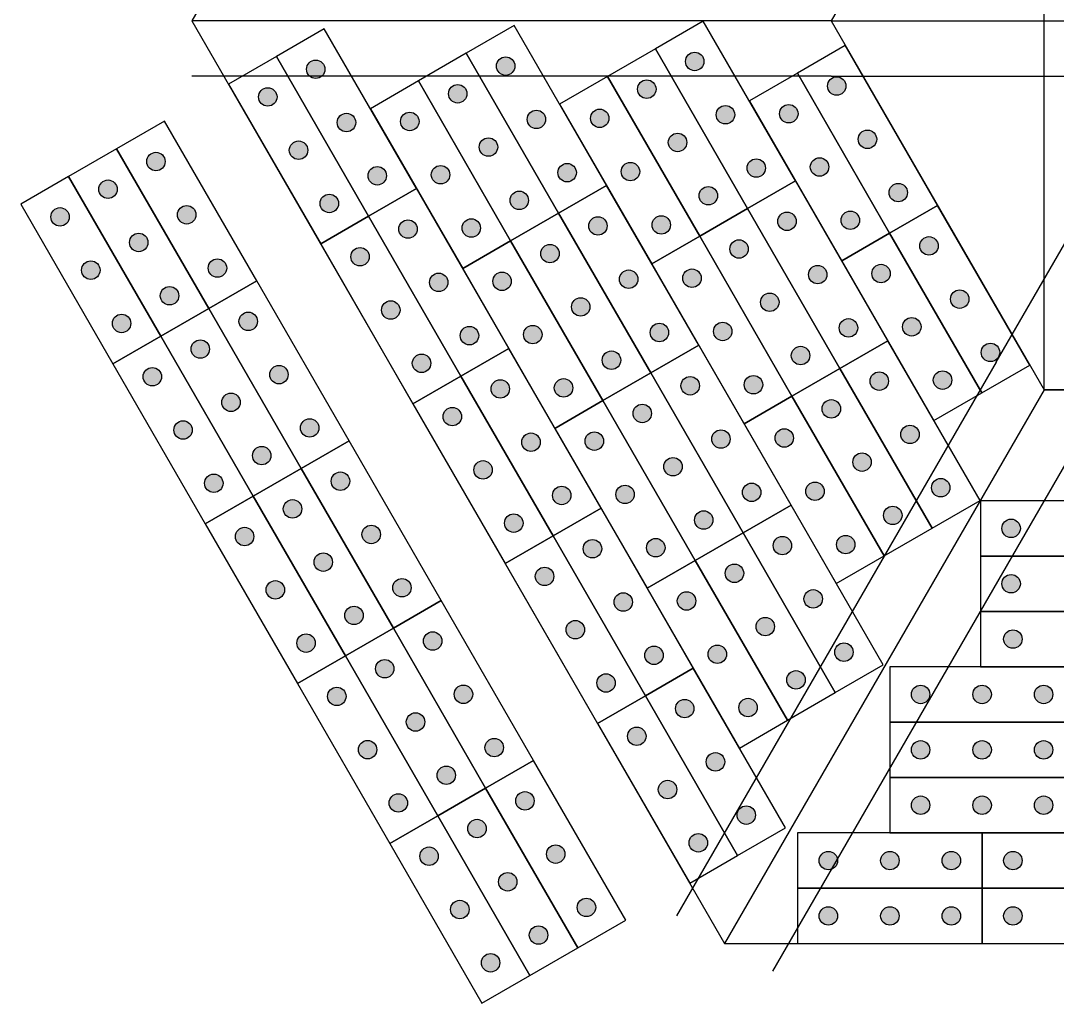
# Model space of a CAD drawing. Header units: millimetres. Extents: x 1388 to 8110, y -1425 to 5021.
# Drawn here: x 2385.8 to 2666.7, y 205.5 to 471.6 of the extents above; entities that cross this region are included whole.
import ezdxf

# ---------------------------------------------------------------- set-up
doc = ezdxf.new("R2010")
doc.units = ezdxf.units.MM

msp = doc.modelspace()

# ---------------------------------------------------------------- hatches: boundary and pattern name
at = {"true_color": 0xf1eb1f}
h = msp.add_hatch(color=2, dxfattribs=at)
h.dxf.hatch_style = 1
h.paths.add_polyline_path([(2468.283, 458.504, 1), (2463.283, 458.504, 1)])
h = msp.add_hatch(color=2, dxfattribs=at)
h.dxf.hatch_style = 1
h.paths.add_polyline_path([(2519.754, 459.353, 1), (2514.754, 459.353, 1)])
h = msp.add_hatch(color=2, dxfattribs=at)
h.dxf.hatch_style = 1
h.paths.add_polyline_path([(2570.992, 460.606, 1), (2565.992, 460.606, 1)])
h = msp.add_hatch(color=2, dxfattribs=at)
h.dxf.hatch_style = 1
h.paths.add_polyline_path([(2558.002, 453.106, 1), (2553.002, 453.106, 1)])
h = msp.add_hatch(color=2, dxfattribs=at)
h.dxf.hatch_style = 1
h.paths.add_polyline_path([(2609.473, 453.955, 1), (2604.473, 453.955, 1)])
h = msp.add_hatch(color=2, dxfattribs=at)
h.dxf.hatch_style = 1
h.paths.add_polyline_path([(2455.292, 451.004, 1), (2450.292, 451.004, 1)])
h = msp.add_hatch(color=2, dxfattribs=at)
h.dxf.hatch_style = 1
h.paths.add_polyline_path([(2506.763, 451.853, 1), (2501.763, 451.853, 1)])
h = msp.add_hatch(color=2, dxfattribs=at)
h.dxf.hatch_style = 1
h.paths.add_polyline_path([(2493.773, 444.353, 1), (2488.773, 444.353, 1)])
h = msp.add_hatch(color=2, dxfattribs=at)
h.dxf.hatch_style = 1
h.paths.add_polyline_path([(2528.087, 444.919, 1), (2523.087, 444.919, 1)])
h = msp.add_hatch(color=2, dxfattribs=at)
h.dxf.hatch_style = 1
h.paths.add_polyline_path([(2545.244, 445.202, 1), (2540.244, 445.202, 1)])
h = msp.add_hatch(color=2, dxfattribs=at)
h.dxf.hatch_style = 1
h.paths.add_polyline_path([(2579.325, 446.172, 1), (2574.325, 446.172, 1)])
h = msp.add_hatch(color=2, dxfattribs=at)
h.dxf.hatch_style = 1
h.paths.add_polyline_path([(2596.482, 446.455, 1), (2591.482, 446.455, 1)])
h = msp.add_hatch(color=2, dxfattribs=at)
h.dxf.hatch_style = 1
h.paths.add_polyline_path([(2476.616, 444.07, 1), (2471.616, 444.07, 1)])
h = msp.add_hatch(color=2, dxfattribs=at)
h.dxf.hatch_style = 1
h.paths.add_polyline_path([(2566.335, 438.672, 1), (2561.335, 438.672, 1)])
h = msp.add_hatch(color=2, dxfattribs=at)
h.dxf.hatch_style = 1
h.paths.add_polyline_path([(2617.806, 439.522, 1), (2612.806, 439.522, 1)])
h = msp.add_hatch(color=2, dxfattribs=at)
h.dxf.hatch_style = 1
h.paths.add_polyline_path([(2463.626, 436.57, 1), (2458.626, 436.57, 1)])
h = msp.add_hatch(color=2, dxfattribs=at)
h.dxf.hatch_style = 1
h.paths.add_polyline_path([(2515.097, 437.419, 1), (2510.097, 437.419, 1)])
h = msp.add_hatch(color=2, dxfattribs=at)
h.dxf.hatch_style = 1
h.paths.add_polyline_path([(2424.981, 433.504, 1), (2419.981, 433.504, 1)])
h = msp.add_hatch(color=2, dxfattribs=at)
h.dxf.hatch_style = 1
h.paths.add_polyline_path([(2536.42, 430.485, 1), (2531.42, 430.485, 1)])
h = msp.add_hatch(color=2, dxfattribs=at)
h.dxf.hatch_style = 1
h.paths.add_polyline_path([(2553.577, 430.769, 1), (2548.577, 430.769, 1)])
h = msp.add_hatch(color=2, dxfattribs=at)
h.dxf.hatch_style = 1
h.paths.add_polyline_path([(2587.659, 431.738, 1), (2582.659, 431.738, 1)])
h = msp.add_hatch(color=2, dxfattribs=at)
h.dxf.hatch_style = 1
h.paths.add_polyline_path([(2604.816, 432.022, 1), (2599.816, 432.022, 1)])
h = msp.add_hatch(color=2, dxfattribs=at)
h.dxf.hatch_style = 1
h.paths.add_polyline_path([(2484.949, 429.636, 1), (2479.949, 429.636, 1)])
h = msp.add_hatch(color=2, dxfattribs=at)
h.dxf.hatch_style = 1
h.paths.add_polyline_path([(2502.106, 429.919, 1), (2497.106, 429.919, 1)])
h = msp.add_hatch(color=2, dxfattribs=at)
h.dxf.hatch_style = 1
h.paths.add_polyline_path([(2411.991, 426.004, 1), (2406.991, 426.004, 1)])
h = msp.add_hatch(color=2, dxfattribs=at)
h.dxf.hatch_style = 1
h.paths.add_polyline_path([(2626.139, 425.088, 1), (2621.139, 425.088, 1)])
h = msp.add_hatch(color=2, dxfattribs=at)
h.dxf.hatch_style = 1
h.paths.add_polyline_path([(2471.959, 422.136, 1), (2466.959, 422.136, 1)])
h = msp.add_hatch(color=2, dxfattribs=at)
h.dxf.hatch_style = 1
h.paths.add_polyline_path([(2523.43, 422.985, 1), (2518.43, 422.985, 1)])
h = msp.add_hatch(color=2, dxfattribs=at)
h.dxf.hatch_style = 1
h.paths.add_polyline_path([(2574.668, 424.238, 1), (2569.668, 424.238, 1)])
h = msp.add_hatch(color=2, dxfattribs=at)
h.dxf.hatch_style = 1
h.paths.add_polyline_path([(2433.315, 419.07, 1), (2428.315, 419.07, 1)])
h = msp.add_hatch(color=2, dxfattribs=at)
h.dxf.hatch_style = 1
h.paths.add_polyline_path([(2399.001, 418.504, 1), (2394.001, 418.504, 1)])
h = msp.add_hatch(color=2, dxfattribs=at)
h.dxf.hatch_style = 1
h.paths.add_polyline_path([(2544.754, 416.052, 1), (2539.754, 416.052, 1)])
h = msp.add_hatch(color=2, dxfattribs=at)
h.dxf.hatch_style = 1
h.paths.add_polyline_path([(2561.911, 416.335, 1), (2556.911, 416.335, 1)])
h = msp.add_hatch(color=2, dxfattribs=at)
h.dxf.hatch_style = 1
h.paths.add_polyline_path([(2595.992, 417.305, 1), (2590.992, 417.305, 1)])
h = msp.add_hatch(color=2, dxfattribs=at)
h.dxf.hatch_style = 1
h.paths.add_polyline_path([(2613.149, 417.588, 1), (2608.149, 417.588, 1)])
h = msp.add_hatch(color=2, dxfattribs=at)
h.dxf.hatch_style = 1
h.paths.add_polyline_path([(2493.283, 415.202, 1), (2488.283, 415.202, 1)])
h = msp.add_hatch(color=2, dxfattribs=at)
h.dxf.hatch_style = 1
h.paths.add_polyline_path([(2510.44, 415.485, 1), (2505.44, 415.485, 1)])
h = msp.add_hatch(color=2, dxfattribs=at)
h.dxf.hatch_style = 1
h.paths.add_polyline_path([(2420.324, 411.57, 1), (2415.324, 411.57, 1)])
h = msp.add_hatch(color=2, dxfattribs=at)
h.dxf.hatch_style = 1
h.paths.add_polyline_path([(2634.473, 410.654, 1), (2629.473, 410.654, 1)])
h = msp.add_hatch(color=2, dxfattribs=at)
h.dxf.hatch_style = 1
h.paths.add_polyline_path([(2480.292, 407.702, 1), (2475.292, 407.702, 1)])
h = msp.add_hatch(color=2, dxfattribs=at)
h.dxf.hatch_style = 1
h.paths.add_polyline_path([(2531.763, 408.552, 1), (2526.763, 408.552, 1)])
h = msp.add_hatch(color=2, dxfattribs=at)
h.dxf.hatch_style = 1
h.paths.add_polyline_path([(2583.002, 409.805, 1), (2578.002, 409.805, 1)])
h = msp.add_hatch(color=2, dxfattribs=at)
h.dxf.hatch_style = 1
h.paths.add_polyline_path([(2407.334, 404.07, 1), (2402.334, 404.07, 1)])
h = msp.add_hatch(color=2, dxfattribs=at)
h.dxf.hatch_style = 1
h.paths.add_polyline_path([(2441.648, 404.636, 1), (2436.648, 404.636, 1)])
h = msp.add_hatch(color=2, dxfattribs=at)
h.dxf.hatch_style = 1
h.paths.add_polyline_path([(2604.325, 402.871, 1), (2599.325, 402.871, 1)])
h = msp.add_hatch(color=2, dxfattribs=at)
h.dxf.hatch_style = 1
h.paths.add_polyline_path([(2621.482, 403.154, 1), (2616.482, 403.154, 1)])
h = msp.add_hatch(color=2, dxfattribs=at)
h.dxf.hatch_style = 1
h.paths.add_polyline_path([(2501.616, 400.769, 1), (2496.616, 400.769, 1)])
h = msp.add_hatch(color=2, dxfattribs=at)
h.dxf.hatch_style = 1
h.paths.add_polyline_path([(2518.773, 401.052, 1), (2513.773, 401.052, 1)])
h = msp.add_hatch(color=2, dxfattribs=at)
h.dxf.hatch_style = 1
h.paths.add_polyline_path([(2553.087, 401.618, 1), (2548.087, 401.618, 1)])
h = msp.add_hatch(color=2, dxfattribs=at)
h.dxf.hatch_style = 1
h.paths.add_polyline_path([(2570.244, 401.901, 1), (2565.244, 401.901, 1)])
h = msp.add_hatch(color=2, dxfattribs=at)
h.dxf.hatch_style = 1
h.paths.add_polyline_path([(2428.658, 397.136, 1), (2423.658, 397.136, 1)])
h = msp.add_hatch(color=2, dxfattribs=at)
h.dxf.hatch_style = 1
h.paths.add_polyline_path([(2540.097, 394.118, 1), (2535.097, 394.118, 1)])
h = msp.add_hatch(color=2, dxfattribs=at)
h.dxf.hatch_style = 1
h.paths.add_polyline_path([(2591.335, 395.371, 1), (2586.335, 395.371, 1)])
h = msp.add_hatch(color=2, dxfattribs=at)
h.dxf.hatch_style = 1
h.paths.add_polyline_path([(2642.806, 396.22, 1), (2637.806, 396.22, 1)])
h = msp.add_hatch(color=2, dxfattribs=at)
h.dxf.hatch_style = 1
h.paths.add_polyline_path([(2488.626, 393.269, 1), (2483.626, 393.269, 1)])
h = msp.add_hatch(color=2, dxfattribs=at)
h.dxf.hatch_style = 1
h.paths.add_polyline_path([(2415.667, 389.636, 1), (2410.667, 389.636, 1)])
h = msp.add_hatch(color=2, dxfattribs=at)
h.dxf.hatch_style = 1
h.paths.add_polyline_path([(2449.981, 390.202, 1), (2444.981, 390.202, 1)])
h = msp.add_hatch(color=2, dxfattribs=at)
h.dxf.hatch_style = 1
h.paths.add_polyline_path([(2612.659, 388.437, 1), (2607.659, 388.437, 1)])
h = msp.add_hatch(color=2, dxfattribs=at)
h.dxf.hatch_style = 1
h.paths.add_polyline_path([(2629.816, 388.72, 1), (2624.816, 388.72, 1)])
h = msp.add_hatch(color=2, dxfattribs=at)
h.dxf.hatch_style = 1
h.paths.add_polyline_path([(2509.949, 386.335, 1), (2504.949, 386.335, 1)])
h = msp.add_hatch(color=2, dxfattribs=at)
h.dxf.hatch_style = 1
h.paths.add_polyline_path([(2527.106, 386.618, 1), (2522.106, 386.618, 1)])
h = msp.add_hatch(color=2, dxfattribs=at)
h.dxf.hatch_style = 1
h.paths.add_polyline_path([(2561.42, 387.184, 1), (2556.42, 387.184, 1)])
h = msp.add_hatch(color=2, dxfattribs=at)
h.dxf.hatch_style = 1
h.paths.add_polyline_path([(2578.577, 387.467, 1), (2573.577, 387.467, 1)])
h = msp.add_hatch(color=2, dxfattribs=at)
h.dxf.hatch_style = 1
h.paths.add_polyline_path([(2436.991, 382.702, 1), (2431.991, 382.702, 1)])
h = msp.add_hatch(color=2, dxfattribs=at)
h.dxf.hatch_style = 1
h.paths.add_polyline_path([(2548.43, 379.684, 1), (2543.43, 379.684, 1)])
h = msp.add_hatch(color=2, dxfattribs=at)
h.dxf.hatch_style = 1
h.paths.add_polyline_path([(2599.668, 380.937, 1), (2594.668, 380.937, 1)])
h = msp.add_hatch(color=2, dxfattribs=at)
h.dxf.hatch_style = 1
h.paths.add_polyline_path([(2651.139, 381.786, 1), (2646.139, 381.786, 1)])
h = msp.add_hatch(color=2, dxfattribs=at)
h.dxf.hatch_style = 1
h.paths.add_polyline_path([(2496.959, 378.835, 1), (2491.959, 378.835, 1)])
h = msp.add_hatch(color=2, dxfattribs=at)
h.dxf.hatch_style = 1
h.paths.add_polyline_path([(2424.001, 375.202, 1), (2419.001, 375.202, 1)])
h = msp.add_hatch(color=2, dxfattribs=at)
h.dxf.hatch_style = 1
h.paths.add_polyline_path([(2458.315, 375.769, 1), (2453.315, 375.769, 1)])
h = msp.add_hatch(color=2, dxfattribs=at)
h.dxf.hatch_style = 1
h.paths.add_polyline_path([(2620.992, 374.003, 1), (2615.992, 374.003, 1)])
h = msp.add_hatch(color=2, dxfattribs=at)
h.dxf.hatch_style = 1
h.paths.add_polyline_path([(2638.149, 374.286, 1), (2633.149, 374.286, 1)])
h = msp.add_hatch(color=2, dxfattribs=at)
h.dxf.hatch_style = 1
h.paths.add_polyline_path([(2518.283, 371.901, 1), (2513.283, 371.901, 1)])
h = msp.add_hatch(color=2, dxfattribs=at)
h.dxf.hatch_style = 1
h.paths.add_polyline_path([(2535.44, 372.184, 1), (2530.44, 372.184, 1)])
h = msp.add_hatch(color=2, dxfattribs=at)
h.dxf.hatch_style = 1
h.paths.add_polyline_path([(2569.754, 372.75, 1), (2564.754, 372.75, 1)])
h = msp.add_hatch(color=2, dxfattribs=at)
h.dxf.hatch_style = 1
h.paths.add_polyline_path([(2586.911, 373.034, 1), (2581.911, 373.034, 1)])
h = msp.add_hatch(color=2, dxfattribs=at)
h.dxf.hatch_style = 1
h.paths.add_polyline_path([(2445.324, 368.269, 1), (2440.324, 368.269, 1)])
h = msp.add_hatch(color=2, dxfattribs=at)
h.dxf.hatch_style = 1
h.paths.add_polyline_path([(2608.002, 366.503, 1), (2603.002, 366.503, 1)])
h = msp.add_hatch(color=2, dxfattribs=at)
h.dxf.hatch_style = 1
h.paths.add_polyline_path([(2505.292, 364.401, 1), (2500.292, 364.401, 1)])
h = msp.add_hatch(color=2, dxfattribs=at)
h.dxf.hatch_style = 1
h.paths.add_polyline_path([(2556.763, 365.25, 1), (2551.763, 365.25, 1)])
h = msp.add_hatch(color=2, dxfattribs=at)
h.dxf.hatch_style = 1
h.paths.add_polyline_path([(2432.334, 360.769, 1), (2427.334, 360.769, 1)])
h = msp.add_hatch(color=2, dxfattribs=at)
h.dxf.hatch_style = 1
h.paths.add_polyline_path([(2466.648, 361.335, 1), (2461.648, 361.335, 1)])
h = msp.add_hatch(color=2, dxfattribs=at)
h.dxf.hatch_style = 1
h.paths.add_polyline_path([(2526.616, 357.467, 1), (2521.616, 357.467, 1)])
h = msp.add_hatch(color=2, dxfattribs=at)
h.dxf.hatch_style = 1
h.paths.add_polyline_path([(2543.773, 357.75, 1), (2538.773, 357.75, 1)])
h = msp.add_hatch(color=2, dxfattribs=at)
h.dxf.hatch_style = 1
h.paths.add_polyline_path([(2578.087, 358.317, 1), (2573.087, 358.317, 1)])
h = msp.add_hatch(color=2, dxfattribs=at)
h.dxf.hatch_style = 1
h.paths.add_polyline_path([(2595.244, 358.6, 1), (2590.244, 358.6, 1)])
h = msp.add_hatch(color=2, dxfattribs=at)
h.dxf.hatch_style = 1
h.paths.add_polyline_path([(2629.325, 359.57, 1), (2624.325, 359.57, 1)])
h = msp.add_hatch(color=2, dxfattribs=at)
h.dxf.hatch_style = 1
h.paths.add_polyline_path([(2453.658, 353.835, 1), (2448.658, 353.835, 1)])
h = msp.add_hatch(color=2, dxfattribs=at)
h.dxf.hatch_style = 1
h.paths.add_polyline_path([(2616.335, 352.07, 1), (2611.335, 352.07, 1)])
h = msp.add_hatch(color=2, dxfattribs=at)
h.dxf.hatch_style = 1
h.paths.add_polyline_path([(2513.626, 349.967, 1), (2508.626, 349.967, 1)])
h = msp.add_hatch(color=2, dxfattribs=at)
h.dxf.hatch_style = 1
h.paths.add_polyline_path([(2565.097, 350.817, 1), (2560.097, 350.817, 1)])
h = msp.add_hatch(color=2, dxfattribs=at)
h.dxf.hatch_style = 1
h.paths.add_polyline_path([(2440.667, 346.335, 1), (2435.667, 346.335, 1)])
h = msp.add_hatch(color=2, dxfattribs=at)
h.dxf.hatch_style = 1
h.paths.add_polyline_path([(2474.981, 346.901, 1), (2469.981, 346.901, 1)])
h = msp.add_hatch(color=2, dxfattribs=at)
h.dxf.hatch_style = 1
h.paths.add_polyline_path([(2534.949, 343.034, 1), (2529.949, 343.034, 1)])
h = msp.add_hatch(color=2, dxfattribs=at)
h.dxf.hatch_style = 1
h.paths.add_polyline_path([(2552.106, 343.317, 1), (2547.106, 343.317, 1)])
h = msp.add_hatch(color=2, dxfattribs=at)
h.dxf.hatch_style = 1
h.paths.add_polyline_path([(2586.42, 343.883, 1), (2581.42, 343.883, 1)])
h = msp.add_hatch(color=2, dxfattribs=at)
h.dxf.hatch_style = 1
h.paths.add_polyline_path([(2603.577, 344.166, 1), (2598.577, 344.166, 1)])
h = msp.add_hatch(color=2, dxfattribs=at)
h.dxf.hatch_style = 1
h.paths.add_polyline_path([(2637.659, 345.136, 1), (2632.659, 345.136, 1)])
h = msp.add_hatch(color=2, dxfattribs=at)
h.dxf.hatch_style = 1
h.paths.add_polyline_path([(2461.991, 339.401, 1), (2456.991, 339.401, 1)])
h = msp.add_hatch(color=2, dxfattribs=at)
h.dxf.hatch_style = 1
h.paths.add_polyline_path([(2624.668, 337.636, 1), (2619.668, 337.636, 1)])
h = msp.add_hatch(color=2, dxfattribs=at)
h.dxf.hatch_style = 1
h.paths.add_polyline_path([(2521.959, 335.534, 1), (2516.959, 335.534, 1)])
h = msp.add_hatch(color=2, dxfattribs=at)
h.dxf.hatch_style = 1
h.paths.add_polyline_path([(2573.43, 336.383, 1), (2568.43, 336.383, 1)])
h = msp.add_hatch(color=2, dxfattribs=at)
h.dxf.hatch_style = 1
h.paths.add_polyline_path([(2449.001, 331.901, 1), (2444.001, 331.901, 1)])
h = msp.add_hatch(color=2, dxfattribs=at)
h.dxf.hatch_style = 1
h.paths.add_polyline_path([(2483.315, 332.467, 1), (2478.315, 332.467, 1)])
h = msp.add_hatch(color=2, dxfattribs=at)
h.dxf.hatch_style = 1
h.paths.add_polyline_path([(2656.737, 334.121, 1), (2651.737, 334.121, 1)])
h = msp.add_hatch(color=2, dxfattribs=at)
h.dxf.hatch_style = 1
h.paths.add_polyline_path([(2594.754, 329.449, 1), (2589.754, 329.449, 1)])
h = msp.add_hatch(color=2, dxfattribs=at)
h.dxf.hatch_style = 1
h.paths.add_polyline_path([(2611.911, 329.732, 1), (2606.911, 329.732, 1)])
h = msp.add_hatch(color=2, dxfattribs=at)
h.dxf.hatch_style = 1
h.paths.add_polyline_path([(2543.283, 328.6, 1), (2538.283, 328.6, 1)])
h = msp.add_hatch(color=2, dxfattribs=at)
h.dxf.hatch_style = 1
h.paths.add_polyline_path([(2560.44, 328.883, 1), (2555.44, 328.883, 1)])
h = msp.add_hatch(color=2, dxfattribs=at)
h.dxf.hatch_style = 1
h.paths.add_polyline_path([(2470.324, 324.967, 1), (2465.324, 324.967, 1)])
h = msp.add_hatch(color=2, dxfattribs=at)
h.dxf.hatch_style = 1
h.paths.add_polyline_path([(2530.292, 321.1, 1), (2525.292, 321.1, 1)])
h = msp.add_hatch(color=2, dxfattribs=at)
h.dxf.hatch_style = 1
h.paths.add_polyline_path([(2581.763, 321.949, 1), (2576.763, 321.949, 1)])
h = msp.add_hatch(color=2, dxfattribs=at)
h.dxf.hatch_style = 1
h.paths.add_polyline_path([(2491.648, 318.034, 1), (2486.648, 318.034, 1)])
h = msp.add_hatch(color=2, dxfattribs=at)
h.dxf.hatch_style = 1
h.paths.add_polyline_path([(2656.737, 319.121, 1), (2651.737, 319.121, 1)])
h = msp.add_hatch(color=2, dxfattribs=at)
h.dxf.hatch_style = 1
h.paths.add_polyline_path([(2457.334, 317.467, 1), (2452.334, 317.467, 1)])
h = msp.add_hatch(color=2, dxfattribs=at)
h.dxf.hatch_style = 1
h.paths.add_polyline_path([(2603.087, 315.015, 1), (2598.087, 315.015, 1)])
h = msp.add_hatch(color=2, dxfattribs=at)
h.dxf.hatch_style = 1
h.paths.add_polyline_path([(2551.616, 314.166, 1), (2546.616, 314.166, 1)])
h = msp.add_hatch(color=2, dxfattribs=at)
h.dxf.hatch_style = 1
h.paths.add_polyline_path([(2568.773, 314.449, 1), (2563.773, 314.449, 1)])
h = msp.add_hatch(color=2, dxfattribs=at)
h.dxf.hatch_style = 1
h.paths.add_polyline_path([(2478.658, 310.534, 1), (2473.658, 310.534, 1)])
h = msp.add_hatch(color=2, dxfattribs=at)
h.dxf.hatch_style = 1
h.paths.add_polyline_path([(2538.626, 306.666, 1), (2533.626, 306.666, 1)])
h = msp.add_hatch(color=2, dxfattribs=at)
h.dxf.hatch_style = 1
h.paths.add_polyline_path([(2590.097, 307.515, 1), (2585.097, 307.515, 1)])
h = msp.add_hatch(color=2, dxfattribs=at)
h.dxf.hatch_style = 1
h.paths.add_polyline_path([(2657.203, 304.121, 1), (2652.203, 304.121, 1)])
h = msp.add_hatch(color=2, dxfattribs=at)
h.dxf.hatch_style = 1
h.paths.add_polyline_path([(2465.667, 303.034, 1), (2460.667, 303.034, 1)])
h = msp.add_hatch(color=2, dxfattribs=at)
h.dxf.hatch_style = 1
h.paths.add_polyline_path([(2499.981, 303.6, 1), (2494.981, 303.6, 1)])
h = msp.add_hatch(color=2, dxfattribs=at)
h.dxf.hatch_style = 1
h.paths.add_polyline_path([(2559.949, 299.732, 1), (2554.949, 299.732, 1)])
h = msp.add_hatch(color=2, dxfattribs=at)
h.dxf.hatch_style = 1
h.paths.add_polyline_path([(2577.106, 300.015, 1), (2572.106, 300.015, 1)])
h = msp.add_hatch(color=2, dxfattribs=at)
h.dxf.hatch_style = 1
h.paths.add_polyline_path([(2611.42, 300.582, 1), (2606.42, 300.582, 1)])
h = msp.add_hatch(color=2, dxfattribs=at)
h.dxf.hatch_style = 1
h.paths.add_polyline_path([(2486.991, 296.1, 1), (2481.991, 296.1, 1)])
h = msp.add_hatch(color=2, dxfattribs=at)
h.dxf.hatch_style = 1
h.paths.add_polyline_path([(2598.43, 293.082, 1), (2593.43, 293.082, 1)])
h = msp.add_hatch(color=2, dxfattribs=at)
h.dxf.hatch_style = 1
h.paths.add_polyline_path([(2546.959, 292.232, 1), (2541.959, 292.232, 1)])
h = msp.add_hatch(color=2, dxfattribs=at)
h.dxf.hatch_style = 1
h.paths.add_polyline_path([(2474.001, 288.6, 1), (2469.001, 288.6, 1)])
h = msp.add_hatch(color=2, dxfattribs=at)
h.dxf.hatch_style = 1
h.paths.add_polyline_path([(2508.315, 289.166, 1), (2503.315, 289.166, 1)])
h = msp.add_hatch(color=2, dxfattribs=at)
h.dxf.hatch_style = 1
h.paths.add_polyline_path([(2632.203, 289.121, 1), (2627.203, 289.121, 1)])
h = msp.add_hatch(color=2, dxfattribs=at)
h.dxf.hatch_style = 1
h.paths.add_polyline_path([(2648.87, 289.121, 1), (2643.87, 289.121, 1)])
h = msp.add_hatch(color=2, dxfattribs=at)
h.dxf.hatch_style = 1
h.paths.add_polyline_path([(2665.536, 289.121, 1), (2660.536, 289.121, 1)])
h = msp.add_hatch(color=2, dxfattribs=at)
h.dxf.hatch_style = 1
h.paths.add_polyline_path([(2568.283, 285.299, 1), (2563.283, 285.299, 1)])
h = msp.add_hatch(color=2, dxfattribs=at)
h.dxf.hatch_style = 1
h.paths.add_polyline_path([(2585.44, 285.582, 1), (2580.44, 285.582, 1)])
h = msp.add_hatch(color=2, dxfattribs=at)
h.dxf.hatch_style = 1
h.paths.add_polyline_path([(2495.324, 281.666, 1), (2490.324, 281.666, 1)])
h = msp.add_hatch(color=2, dxfattribs=at)
h.dxf.hatch_style = 1
h.paths.add_polyline_path([(2555.292, 277.799, 1), (2550.292, 277.799, 1)])
h = msp.add_hatch(color=2, dxfattribs=at)
h.dxf.hatch_style = 1
h.paths.add_polyline_path([(2482.334, 274.166, 1), (2477.334, 274.166, 1)])
h = msp.add_hatch(color=2, dxfattribs=at)
h.dxf.hatch_style = 1
h.paths.add_polyline_path([(2516.648, 274.732, 1), (2511.648, 274.732, 1)])
h = msp.add_hatch(color=2, dxfattribs=at)
h.dxf.hatch_style = 1
h.paths.add_polyline_path([(2632.203, 274.121, 1), (2627.203, 274.121, 1)])
h = msp.add_hatch(color=2, dxfattribs=at)
h.dxf.hatch_style = 1
h.paths.add_polyline_path([(2648.87, 274.121, 1), (2643.87, 274.121, 1)])
h = msp.add_hatch(color=2, dxfattribs=at)
h.dxf.hatch_style = 1
h.paths.add_polyline_path([(2665.536, 274.121, 1), (2660.536, 274.121, 1)])
h = msp.add_hatch(color=2, dxfattribs=at)
h.dxf.hatch_style = 1
h.paths.add_polyline_path([(2576.616, 270.865, 1), (2571.616, 270.865, 1)])
h = msp.add_hatch(color=2, dxfattribs=at)
h.dxf.hatch_style = 1
h.paths.add_polyline_path([(2503.658, 267.232, 1), (2498.658, 267.232, 1)])
h = msp.add_hatch(color=2, dxfattribs=at)
h.dxf.hatch_style = 1
h.paths.add_polyline_path([(2563.626, 263.365, 1), (2558.626, 263.365, 1)])
h = msp.add_hatch(color=2, dxfattribs=at)
h.dxf.hatch_style = 1
h.paths.add_polyline_path([(2490.667, 259.732, 1), (2485.667, 259.732, 1)])
h = msp.add_hatch(color=2, dxfattribs=at)
h.dxf.hatch_style = 1
h.paths.add_polyline_path([(2524.981, 260.299, 1), (2519.981, 260.299, 1)])
h = msp.add_hatch(color=2, dxfattribs=at)
h.dxf.hatch_style = 1
h.paths.add_polyline_path([(2632.203, 259.121, 1), (2627.203, 259.121, 1)])
h = msp.add_hatch(color=2, dxfattribs=at)
h.dxf.hatch_style = 1
h.paths.add_polyline_path([(2648.87, 259.121, 1), (2643.87, 259.121, 1)])
h = msp.add_hatch(color=2, dxfattribs=at)
h.dxf.hatch_style = 1
h.paths.add_polyline_path([(2665.536, 259.121, 1), (2660.536, 259.121, 1)])
h = msp.add_hatch(color=2, dxfattribs=at)
h.dxf.hatch_style = 1
h.paths.add_polyline_path([(2584.949, 256.431, 1), (2579.949, 256.431, 1)])
h = msp.add_hatch(color=2, dxfattribs=at)
h.dxf.hatch_style = 1
h.paths.add_polyline_path([(2511.991, 252.799, 1), (2506.991, 252.799, 1)])
h = msp.add_hatch(color=2, dxfattribs=at)
h.dxf.hatch_style = 1
h.paths.add_polyline_path([(2571.959, 248.931, 1), (2566.959, 248.931, 1)])
h = msp.add_hatch(color=2, dxfattribs=at)
h.dxf.hatch_style = 1
h.paths.add_polyline_path([(2499.001, 245.299, 1), (2494.001, 245.299, 1)])
h = msp.add_hatch(color=2, dxfattribs=at)
h.dxf.hatch_style = 1
h.paths.add_polyline_path([(2533.315, 245.865, 1), (2528.315, 245.865, 1)])
h = msp.add_hatch(color=2, dxfattribs=at)
h.dxf.hatch_style = 1
h.paths.add_polyline_path([(2607.203, 244.121, 1), (2602.203, 244.121, 1)])
h = msp.add_hatch(color=2, dxfattribs=at)
h.dxf.hatch_style = 1
h.paths.add_polyline_path([(2623.87, 244.121, 1), (2618.87, 244.121, 1)])
h = msp.add_hatch(color=2, dxfattribs=at)
h.dxf.hatch_style = 1
h.paths.add_polyline_path([(2640.536, 244.121, 1), (2635.536, 244.121, 1)])
h = msp.add_hatch(color=2, dxfattribs=at)
h.dxf.hatch_style = 1
h.paths.add_polyline_path([(2657.203, 244.121, 1), (2652.203, 244.121, 1)])
h = msp.add_hatch(color=2, dxfattribs=at)
h.dxf.hatch_style = 1
h.paths.add_polyline_path([(2520.324, 238.365, 1), (2515.324, 238.365, 1)])
h = msp.add_hatch(color=2, dxfattribs=at)
h.dxf.hatch_style = 1
h.paths.add_polyline_path([(2507.334, 230.865, 1), (2502.334, 230.865, 1)])
h = msp.add_hatch(color=2, dxfattribs=at)
h.dxf.hatch_style = 1
h.paths.add_polyline_path([(2541.648, 231.431, 1), (2536.648, 231.431, 1)])
h = msp.add_hatch(color=2, dxfattribs=at)
h.dxf.hatch_style = 1
h.paths.add_polyline_path([(2607.203, 229.121, 1), (2602.203, 229.121, 1)])
h = msp.add_hatch(color=2, dxfattribs=at)
h.dxf.hatch_style = 1
h.paths.add_polyline_path([(2623.87, 229.121, 1), (2618.87, 229.121, 1)])
h = msp.add_hatch(color=2, dxfattribs=at)
h.dxf.hatch_style = 1
h.paths.add_polyline_path([(2640.536, 229.121, 1), (2635.536, 229.121, 1)])
h = msp.add_hatch(color=2, dxfattribs=at)
h.dxf.hatch_style = 1
h.paths.add_polyline_path([(2657.203, 229.121, 1), (2652.203, 229.121, 1)])
h = msp.add_hatch(color=2, dxfattribs=at)
h.dxf.hatch_style = 1
h.paths.add_polyline_path([(2528.658, 223.931, 1), (2523.658, 223.931, 1)])
h = msp.add_hatch(color=2, dxfattribs=at)
h.dxf.hatch_style = 1
h.paths.add_polyline_path([(2515.667, 216.431, 1), (2510.667, 216.431, 1)])

# ---------------------------------------------------------------- linework, layer by layer
for p, q in [((2650.178, 379.121), (2765.648, 579.121)), ((2605.434, 471.621), (2432.229, 471.621)), ((2605.434, 471.621), (2836.374, 471.621)), ((2605.434, 456.621), (2432.229, 456.621)), ((2605.434, 456.621), (2836.374, 456.621)), ((2650.178, 379.121), (2563.576, 229.121)), ((2663.169, 371.621), (2576.566, 221.621)), ((2676.159, 364.121), (2589.557, 214.121))]:
    msp.add_line(p, q)
for points in [[(2576.566, 721.621), (2432.229, 471.621), (2576.566, 221.621), (2865.241, 221.621), (3009.579, 471.621), (2865.241, 721.621)], [(2663.169, 571.621), (2605.434, 471.621), (2663.169, 371.621), (2778.639, 371.621), (2836.374, 471.621), (2778.639, 571.621)], [(2663.169, 571.621), (2778.639, 571.621), (2778.639, 371.621), (2663.169, 371.621)], [(2455.121, 461.971), (2480.121, 418.669), (2493.111, 426.169), (2468.111, 469.471)], [(2506.592, 462.82), (2531.592, 419.519), (2544.582, 427.019), (2519.582, 470.32)], [(2557.83, 464.073), (2582.83, 420.772), (2595.82, 428.272), (2570.82, 471.573)], [(2544.84, 456.573), (2569.84, 413.272), (2582.83, 420.772), (2557.83, 464.073)], [(2596.311, 457.422), (2621.311, 414.121), (2634.301, 421.621), (2609.301, 464.922)], [(2442.13, 454.471), (2467.13, 411.169), (2480.121, 418.669), (2455.121, 461.971)], [(2493.602, 455.32), (2518.602, 412.019), (2531.592, 419.519), (2506.592, 462.82)], [(2480.611, 447.82), (2505.611, 404.519), (2518.602, 412.019), (2493.602, 455.32)], [(2531.849, 449.073), (2556.849, 405.772), (2569.84, 413.272), (2544.84, 456.573)], [(2583.32, 449.922), (2608.32, 406.621), (2621.311, 414.121), (2596.311, 457.422)], [(2411.82, 436.971), (2436.82, 393.669), (2449.81, 401.169), (2424.81, 444.471)], [(2398.829, 429.471), (2423.829, 386.169), (2436.82, 393.669), (2411.82, 436.971)], [(2385.839, 421.971), (2410.839, 378.669), (2423.829, 386.169), (2398.829, 429.471)], [(2531.592, 419.519), (2556.592, 376.217), (2569.582, 383.717), (2544.582, 427.019)], [(2582.83, 420.772), (2607.83, 377.47), (2620.82, 384.97), (2595.82, 428.272)], [(2480.121, 418.669), (2505.121, 375.368), (2518.111, 382.868), (2493.111, 426.169)], [(2621.311, 414.121), (2646.311, 370.82), (2659.301, 378.32), (2634.301, 421.621)], [(2467.13, 411.169), (2492.13, 367.868), (2505.121, 375.368), (2480.121, 418.669)], [(2518.602, 412.019), (2543.602, 368.717), (2556.592, 376.217), (2531.592, 419.519)], [(2569.84, 413.272), (2594.84, 369.97), (2607.83, 377.47), (2582.83, 420.772)], [(2556.849, 405.772), (2581.849, 362.47), (2594.84, 369.97), (2569.84, 413.272)], [(2608.32, 406.621), (2633.32, 363.32), (2646.311, 370.82), (2621.311, 414.121)], [(2505.611, 404.519), (2530.611, 361.217), (2543.602, 368.717), (2518.602, 412.019)], [(2436.82, 393.669), (2461.82, 350.368), (2474.81, 357.868), (2449.81, 401.169)], [(2423.829, 386.169), (2448.829, 342.868), (2461.82, 350.368), (2436.82, 393.669)], [(2410.839, 378.669), (2435.839, 335.368), (2448.829, 342.868), (2423.829, 386.169)], [(2607.83, 377.47), (2632.83, 334.169), (2645.82, 341.669), (2620.82, 384.97)], [(2505.121, 375.368), (2530.121, 332.067), (2543.111, 339.567), (2518.111, 382.868)], [(2556.592, 376.217), (2581.592, 332.916), (2594.582, 340.416), (2569.582, 383.717)], [(2594.84, 369.97), (2619.84, 326.669), (2632.83, 334.169), (2607.83, 377.47)], [(2492.13, 367.868), (2517.13, 324.567), (2530.121, 332.067), (2505.121, 375.368)], [(2543.602, 368.717), (2568.602, 325.416), (2581.592, 332.916), (2556.592, 376.217)], [(2530.611, 361.217), (2555.611, 317.916), (2568.602, 325.416), (2543.602, 368.717)], [(2581.849, 362.47), (2606.849, 319.169), (2619.84, 326.669), (2594.84, 369.97)], [(2461.82, 350.368), (2486.82, 307.067), (2499.81, 314.567), (2474.81, 357.868)], [(2448.829, 342.868), (2473.829, 299.567), (2486.82, 307.067), (2461.82, 350.368)], [(2435.839, 335.368), (2460.839, 292.067), (2473.829, 299.567), (2448.829, 342.868)], [(2581.592, 332.916), (2606.592, 289.615), (2619.582, 297.115), (2594.582, 340.416)], [(2645.904, 326.621), (2695.904, 326.621), (2695.904, 341.621), (2645.904, 341.621)], [(2530.121, 332.067), (2555.121, 288.765), (2568.111, 296.265), (2543.111, 339.567)], [(2517.13, 324.567), (2542.13, 281.265), (2555.121, 288.765), (2530.121, 332.067)], [(2568.602, 325.416), (2593.602, 282.115), (2606.592, 289.615), (2581.592, 332.916)], [(2645.904, 311.621), (2695.904, 311.621), (2695.904, 326.621), (2645.904, 326.621)], [(2555.611, 317.916), (2580.611, 274.615), (2593.602, 282.115), (2568.602, 325.416)], [(2486.82, 307.067), (2511.82, 263.765), (2524.81, 271.265), (2499.81, 314.567)], [(2645.904, 296.621), (2695.904, 296.621), (2695.904, 311.621), (2645.904, 311.621)], [(2473.829, 299.567), (2498.829, 256.265), (2511.82, 263.765), (2486.82, 307.067)], [(2460.839, 292.067), (2485.839, 248.765), (2498.829, 256.265), (2473.829, 299.567)], [(2555.121, 288.765), (2580.121, 245.464), (2593.111, 252.964), (2568.111, 296.265)], [(2621.37, 281.621), (2671.37, 281.621), (2671.37, 296.621), (2621.37, 296.621)], [(2542.13, 281.265), (2567.13, 237.964), (2580.121, 245.464), (2555.121, 288.765)], [(2621.37, 266.621), (2671.37, 266.621), (2671.37, 281.621), (2621.37, 281.621)], [(2511.82, 263.765), (2536.82, 220.464), (2549.81, 227.964), (2524.81, 271.265)], [(2621.37, 251.621), (2671.37, 251.621), (2671.37, 266.621), (2621.37, 266.621)], [(2498.829, 256.265), (2523.829, 212.964), (2536.82, 220.464), (2511.82, 263.765)], [(2485.839, 248.765), (2510.839, 205.464), (2523.829, 212.964), (2498.829, 256.265)], [(2596.37, 236.621), (2646.37, 236.621), (2646.37, 251.621), (2596.37, 251.621)], [(2646.37, 236.621), (2696.37, 236.621), (2696.37, 251.621), (2646.37, 251.621)], [(2596.37, 221.621), (2646.37, 221.621), (2646.37, 236.621), (2596.37, 236.621)], [(2646.37, 221.621), (2696.37, 221.621), (2696.37, 236.621), (2646.37, 236.621)]]:
    msp.add_lwpolyline(points, close=True)
at = {"color": 2, "true_color": 0xf1eb1f}
for centre in [(2465.783, 458.504), (2517.254, 459.353), (2568.492, 460.606), (2555.502, 453.106), (2606.973, 453.955), (2452.792, 451.004), (2504.263, 451.853), (2491.273, 444.353), (2525.587, 444.919), (2542.744, 445.202), (2576.825, 446.172), (2593.982, 446.455), (2474.116, 444.07), (2563.835, 438.672), (2615.306, 439.522), (2461.126, 436.57), (2512.597, 437.419), (2422.481, 433.504), (2533.92, 430.485), (2551.077, 430.769), (2585.159, 431.738), (2602.316, 432.022), (2482.449, 429.636), (2499.606, 429.919), (2409.491, 426.004), (2623.639, 425.088), (2469.459, 422.136), (2520.93, 422.985), (2572.168, 424.238), (2430.815, 419.07), (2396.501, 418.504), (2542.254, 416.052), (2559.411, 416.335), (2593.492, 417.305), (2610.649, 417.588), (2490.783, 415.202), (2507.94, 415.485), (2417.824, 411.57), (2631.973, 410.654), (2477.792, 407.702), (2529.263, 408.552), (2580.502, 409.805), (2404.834, 404.07), (2439.148, 404.636), (2601.825, 402.871), (2618.982, 403.154), (2499.116, 400.769), (2516.273, 401.052), (2550.587, 401.618), (2567.744, 401.901), (2426.158, 397.136), (2537.597, 394.118), (2588.835, 395.371), (2640.306, 396.22), (2486.126, 393.269), (2413.167, 389.636), (2447.481, 390.202), (2610.159, 388.437), (2627.316, 388.72), (2507.449, 386.335), (2524.606, 386.618), (2558.92, 387.184), (2576.077, 387.467), (2434.491, 382.702), (2545.93, 379.684), (2597.168, 380.937), (2648.639, 381.786), (2494.459, 378.835), (2421.501, 375.202), (2455.815, 375.769), (2618.492, 374.003), (2635.649, 374.286), (2515.783, 371.901), (2532.94, 372.184), (2567.254, 372.75), (2584.411, 373.034), (2442.824, 368.269), (2605.502, 366.503), (2502.792, 364.401), (2554.263, 365.25), (2429.834, 360.769), (2464.148, 361.335), (2524.116, 357.467), (2541.273, 357.75), (2575.587, 358.317), (2592.744, 358.6), (2626.825, 359.57), (2451.158, 353.835), (2613.835, 352.07), (2511.126, 349.967), (2562.597, 350.817), (2438.167, 346.335), (2472.481, 346.901), (2532.449, 343.034), (2549.606, 343.317), (2583.92, 343.883), (2601.077, 344.166), (2635.159, 345.136), (2459.491, 339.401), (2622.168, 337.636), (2519.459, 335.534), (2570.93, 336.383), (2446.501, 331.901), (2480.815, 332.467), (2654.237, 334.121), (2592.254, 329.449), (2609.411, 329.732), (2540.783, 328.6), (2557.94, 328.883), (2467.824, 324.967), (2527.792, 321.1), (2579.263, 321.949), (2489.148, 318.034), (2654.237, 319.121), (2454.834, 317.467), (2600.587, 315.015), (2549.116, 314.166), (2566.273, 314.449), (2476.158, 310.534), (2536.126, 306.666), (2587.597, 307.515), (2654.703, 304.121), (2463.167, 303.034), (2497.481, 303.6), (2557.449, 299.732), (2574.606, 300.015), (2608.92, 300.582), (2484.491, 296.1), (2595.93, 293.082), (2544.459, 292.232), (2471.501, 288.6), (2505.815, 289.166), (2629.703, 289.121), (2646.37, 289.121), (2663.036, 289.121), (2565.783, 285.299), (2582.94, 285.582), (2492.824, 281.666), (2552.792, 277.799), (2479.834, 274.166), (2514.148, 274.732), (2629.703, 274.121), (2646.37, 274.121), (2663.036, 274.121), (2574.116, 270.865), (2501.158, 267.232), (2561.126, 263.365), (2488.167, 259.732), (2522.481, 260.299), (2629.703, 259.121), (2646.37, 259.121), (2663.036, 259.121), (2582.449, 256.431), (2509.491, 252.799), (2569.459, 248.931), (2496.501, 245.299), (2530.815, 245.865), (2604.703, 244.121), (2621.37, 244.121), (2638.036, 244.121), (2654.703, 244.121), (2517.824, 238.365), (2504.834, 230.865), (2539.148, 231.431), (2604.703, 229.121), (2621.37, 229.121), (2638.036, 229.121), (2654.703, 229.121), (2526.158, 223.931), (2513.167, 216.431)]:
    msp.add_circle(centre, 2.5, dxfattribs=at)

doc.saveas('drawing.dxf')
